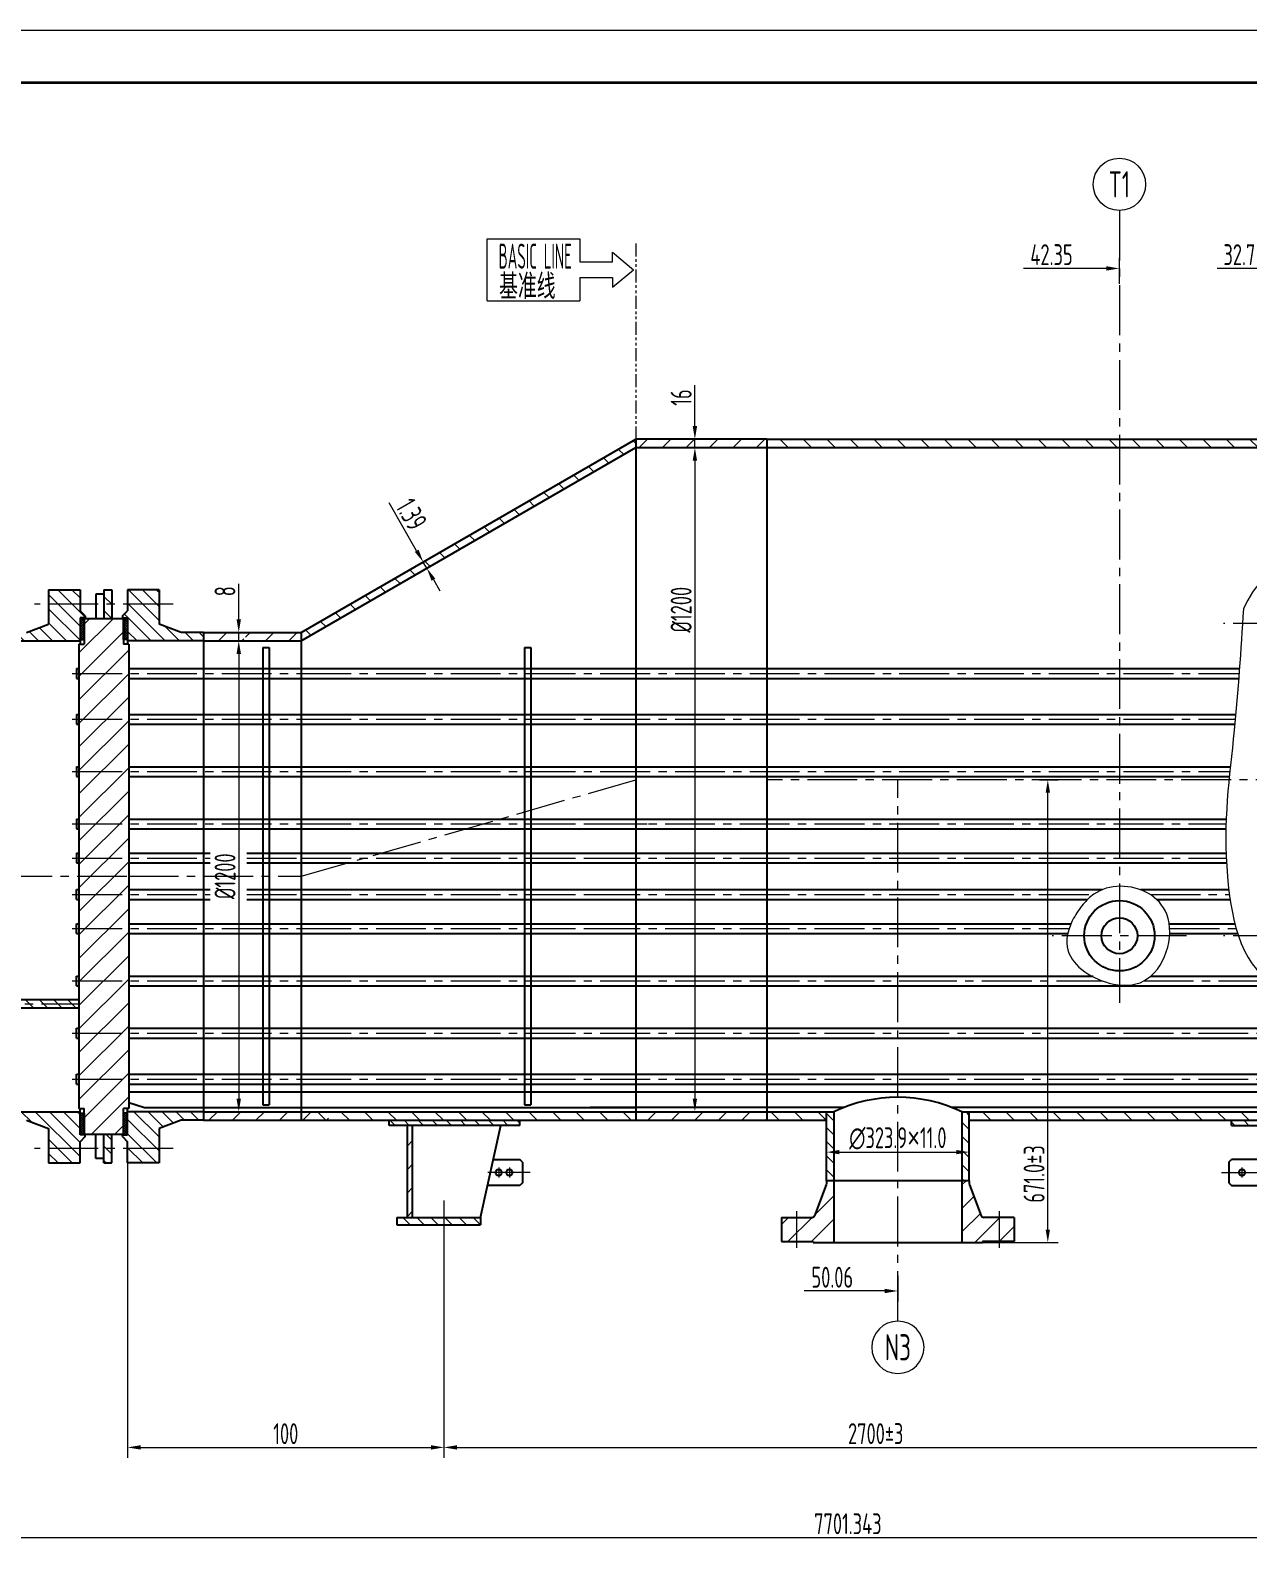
# Model space of a CAD drawing. Header units: millimetres. Extents: x 5765 to 6606, y -201 to 393.
# Drawn here: x 5962.6 to 6195.1, y 100.5 to 393.4 of the extents above; entities that cross this region are included whole.
import ezdxf
from ezdxf.enums import TextEntityAlignment as Align

# ---------------------------------------------------------------- set-up
doc = ezdxf.new("R2010")
doc.units = ezdxf.units.MM
doc.linetypes.add('CENTER2', pattern=[28.575, 19.05, -3.175, 3.175, -3.175])
doc.linetypes.add('PHANTOMX2', pattern=[5, 2.5, -0.5, 0.5, -0.5, 0.5, -0.5])
for name, color, linetype, lineweight in [('1粗实线', 7, 'Continuous', 35), ('2细实线', 3, 'Continuous', 13), ('3中心线', 1, 'CENTER2', 13), ('5（双点划线）', 2, 'PHANTOMX2', 20), ('6剖面线', 6, 'Continuous', 13), ('7文本', 2, 'Continuous', 13), ('8标注', 3, 'Continuous', 13), ('9图表', 4, 'Continuous', 13)]:
    doc.layers.add(name, color=color, linetype=linetype, lineweight=lineweight)
doc.styles.add('lanpec', font='bpec_e.shx', dxfattribs={"width": 0.75, "bigfont": 'hztxt.shx'})
doc.styles.add('lanpec-dim', font='bpec_e.shx', dxfattribs={"width": 0.75})
doc.dimstyles.new('lanpec', dxfattribs={"dimtxt": 4, "dimasz": 2.5, "dimexe": 2, "dimexo": 0, "dimtad": 1, "dimdsep": 46, "dimtxsty": 'lanpec-dim', "dimcen": 2.5, "dimclrd": 256, "dimclre": 256, "dimclrt": 256, "dimazin": 0, "dimtfac": 1, "dimtmove": 0, "dimatfit": 3, "dimfxl": 1, "dimlwd": -1, "dimlwe": -1, "dimarcsym": 0})
doc.dimstyles.new('lanpec$0', dxfattribs={"dimscale": 10, "dimtxt": 4, "dimasz": 2.5, "dimexe": 2, "dimexo": 0, "dimtad": 1, "dimdec": 1, "dimdsep": 46, "dimtxsty": 'lanpec-dim', "dimcen": 0.09, "dimclrd": 256, "dimclre": 256, "dimclrt": 256, "dimadec": 1, "dimazin": 0, "dimtfac": 0.707, "dimtdec": 1, "dimtmove": 0, "dimatfit": 3, "dimfxl": 1, "dimarcsym": 0})
pattern_1 = [(135, (-65338.3023, -31498.8769), (-1.34703842, -1.34703842), [])]
pattern_2 = [(135, (6039.6409, 1217.919), (-1.3470384, -1.3470384), [])]
pattern_3 = [(135, (4757.5236, 1210.6989), (-1.3470384, -1.3470384), [])]
pattern_4 = [(135, (0, -8.76), (-2.245064, -2.245064), [])]
pattern_5 = [(45, (4757.52357, 1210.69885), (-0.2245064, 0.2245064), []), (135, (4757.52357, 1210.69885), (-0.2245064, -0.2245064), [])]
pattern_6 = [(135, (4766.0042, 1210.6989), (-1.3470384, -1.3470384), [])]

# ---------------------------------------------------------------- blocks, each defined once
blk = doc.blocks.new('A1')
at = {"layer": '1粗实线'}
blk.add_lwpolyline([(-816, 10), (-10, 10), (-10, 584), (-816, 584)], close=True, dxfattribs=at)
at = {"layer": '9图表'}
blk.add_lwpolyline([(-841, 0), (0, 0), (0, 594), (-841, 594)], close=True, dxfattribs=at)
blk = doc.blocks.new('*D47')
at = {"layer": '8标注', "transparency": 16777216}
for p, q in [((6356.62, 250.3), (6356.62, 103.48)), ((5880.91, 231.84), (5880.91, 103.48)), ((5883.41, 105.48), (6354.12, 105.48))]:
    blk.add_line(p, q, dxfattribs=at)
for points in [[(5883.41, 105.9), (5883.41, 105.06), (5880.91, 105.48)], [(6354.12, 105.9), (6354.12, 105.06), (6356.62, 105.48)]]:
    blk.add_solid(points, dxfattribs=at)
at = {"layer": 'Defpoints', "color": 0, "transparency": 16777216}
for p in [(6356.62, 250.3), (5880.91, 231.84), (6356.62, 105.48)]:
    blk.add_point(p, dxfattribs=at)
at = {"layer": '8标注', "transparency": 16777216, "insert": (6118.76, 108.11), "char_height": 4, "attachment_point": 5, "style": 'lanpec-dim'}
blk.add_mtext('7701.343', dxfattribs=at)
blk = doc.blocks.new('管口号')
at = {"layer": '2细实线'}
blk.add_circle((0, 5), 5, dxfattribs=at)
at = {"layer": '7文本', "style": 'lanpec', "width": 0.75}
blk.add_attdef('N', text='', height=5, dxfattribs=at).set_placement((0, 5), align=Align.MIDDLE_CENTER)
blk = doc.blocks.new('*D57')
at = {"layer": '8标注', "transparency": 16777216}
for p, q in [((6155.36, 250.3), (6158.97, 250.3)), ((6156.97, 164.34), (6156.97, 247.8)), ((6144.5, 161.84), (6158.97, 161.84))]:
    blk.add_line(p, q, dxfattribs=at)
for points in [[(6156.56, 247.8), (6157.39, 247.8), (6156.97, 250.3)], [(6156.56, 164.34), (6157.39, 164.34), (6156.97, 161.84)]]:
    blk.add_solid(points, dxfattribs=at)
at = {"layer": 'Defpoints', "color": 0, "transparency": 16777216}
for p in [(6155.36, 250.3), (6156.97, 250.3), (6144.5, 161.84)]:
    blk.add_point(p, dxfattribs=at)
at = {"layer": '8标注', "transparency": 16777216, "insert": (6154.35, 174.95), "char_height": 4, "attachment_point": 5, "rotation": 90, "style": 'lanpec-dim'}
blk.add_mtext('671.0±3', dxfattribs=at)
blk = doc.blocks.new('*D41')
at = {"layer": '8标注', "transparency": 16777216}
for p, q in [((5981.11, 177.09), (5981.11, 120.7)), ((6041.57, 164.49), (6041.57, 120.7)), ((5983.61, 122.7), (6039.07, 122.7))]:
    blk.add_line(p, q, dxfattribs=at)
for points in [[(5983.61, 123.12), (5983.61, 122.28), (5981.11, 122.7)], [(6039.07, 123.12), (6039.07, 122.28), (6041.57, 122.7)]]:
    blk.add_solid(points, dxfattribs=at)
at = {"layer": 'Defpoints', "color": 0, "transparency": 16777216}
for p in [(5981.11, 177.09), (6041.57, 164.49), (6041.57, 122.7)]:
    blk.add_point(p, dxfattribs=at)
at = {"layer": '8标注', "transparency": 16777216, "insert": (6011.34, 125.32), "char_height": 4, "attachment_point": 5, "style": 'lanpec-dim'}
blk.add_mtext('100', dxfattribs=at)
blk = doc.blocks.new('*D42')
at = {"layer": '8标注', "transparency": 16777216}
for p, q in [((6041.57, 159.12), (6041.57, 120.7)), ((6206.58, 159.3), (6206.58, 120.7)), ((6044.07, 122.7), (6204.08, 122.7))]:
    blk.add_line(p, q, dxfattribs=at)
for points in [[(6044.07, 123.12), (6044.07, 122.28), (6041.57, 122.7)], [(6204.08, 123.12), (6204.08, 122.28), (6206.58, 122.7)]]:
    blk.add_solid(points, dxfattribs=at)
at = {"layer": 'Defpoints', "color": 0, "transparency": 16777216}
for p in [(6041.57, 159.12), (6206.58, 159.3), (6206.58, 122.7)]:
    blk.add_point(p, dxfattribs=at)
at = {"layer": '8标注', "transparency": 16777216, "insert": (6124.08, 125.33), "char_height": 4, "attachment_point": 5, "style": 'lanpec-dim'}
blk.add_mtext('2700%%P3', dxfattribs=at)
blk = doc.blocks.new('*D44')
at = {"layer": '8标注', "transparency": 16777216}
for p, q in [((6002.35, 276.84), (6004.35, 276.84)), ((6002.35, 274.34), (6002.35, 189.34)), ((6002.35, 186.84), (6004.35, 186.84))]:
    blk.add_line(p, q, dxfattribs=at)
for points in [[(6001.93, 274.34), (6002.77, 274.34), (6002.35, 276.84)], [(6001.93, 189.34), (6002.77, 189.34), (6002.35, 186.84)]]:
    blk.add_solid(points, dxfattribs=at)
at = {"layer": 'Defpoints', "color": 0, "transparency": 16777216}
for p in [(6002.35, 276.84), (6002.35, 186.84), (6002.35, 186.84)]:
    blk.add_point(p, dxfattribs=at)
at = {"layer": '8标注', "transparency": 16777216, "insert": (5999.73, 231.84), "char_height": 4, "attachment_point": 5, "rotation": 90, "style": 'lanpec-dim'}
blk.add_mtext('%%C1200', dxfattribs=at)
blk = doc.blocks.new('*D45')
at = {"layer": '8标注', "transparency": 16777216}
for p, q in [((6002.35, 280.94), (6002.35, 287.71)), ((6004.77, 278.44), (6000.35, 278.44)), ((6002.35, 276.84), (6002.35, 278.44)), ((6004.82, 276.84), (6000.35, 276.84)), ((6002.35, 274.34), (6002.35, 271.84))]:
    blk.add_line(p, q, dxfattribs=at)
for points in [[(6001.93, 280.94), (6002.77, 280.94), (6002.35, 278.44)], [(6001.93, 274.34), (6002.77, 274.34), (6002.35, 276.84)]]:
    blk.add_solid(points, dxfattribs=at)
at = {"layer": 'Defpoints', "color": 0, "transparency": 16777216}
for p in [(6002.35, 278.44), (6004.77, 278.44), (6004.82, 276.84)]:
    blk.add_point(p, dxfattribs=at)
at = {"layer": '8标注', "transparency": 16777216, "insert": (5999.72, 286.31), "char_height": 4, "attachment_point": 5, "rotation": 90, "style": 'lanpec-dim'}
blk.add_mtext('8', dxfattribs=at)
blk = doc.blocks.new('*D59')
at = {"layer": '8标注', "transparency": 16777216}
for p, q in [((6114.66, 179.13), (6114.66, 181.13)), ((6117.16, 179.13), (6139.46, 179.13)), ((6141.96, 180.43), (6141.96, 177.13))]:
    blk.add_line(p, q, dxfattribs=at)
for points in [[(6117.16, 179.54), (6117.16, 178.71), (6114.66, 179.13)], [(6139.46, 179.54), (6139.46, 178.71), (6141.96, 179.13)]]:
    blk.add_solid(points, dxfattribs=at)
at = {"layer": 'Defpoints', "color": 0, "transparency": 16777216}
for p in [(6114.66, 179.13), (6141.96, 180.43), (6141.96, 179.13)]:
    blk.add_point(p, dxfattribs=at)
at = {"layer": '8标注', "transparency": 16777216, "insert": (6128.31, 181.75), "char_height": 4, "attachment_point": 5, "style": 'lanpec-dim'}
blk.add_mtext('∅323.9{\\fArial|b0|i0|c0|p34;×}11.0', dxfattribs=at)
blk = doc.blocks.new('*D62')
at = {"layer": '8标注', "transparency": 16777216}
for p, q in [((6036.35, 294.06), (6031.09, 303.18)), ((6037.6, 291.9), (6035.87, 290.9)), ((6038.3, 290.7), (6036.57, 289.7)), ((6038.3, 290.7), (6037.6, 291.9)), ((6039.55, 288.53), (6040.8, 286.37))]:
    blk.add_line(p, q, dxfattribs=at)
for points in [[(6036.72, 294.27), (6035.99, 293.85), (6037.6, 291.9)], [(6039.91, 288.74), (6039.19, 288.32), (6038.3, 290.7)]]:
    blk.add_solid(points, dxfattribs=at)
at = {"layer": 'Defpoints', "color": 0, "transparency": 16777216}
for p in [(6037.6, 291.9), (6037.6, 291.9), (6038.3, 290.7)]:
    blk.add_point(p, dxfattribs=at)
at = {"layer": '8标注', "transparency": 16777216, "insert": (6035.37, 301.01), "char_height": 4, "attachment_point": 5, "rotation": 300, "style": 'lanpec-dim'}
blk.add_mtext('1.39', dxfattribs=at)
blk = doc.blocks.new('*D65')
at = {"layer": '8标注', "transparency": 16777216}
for p, q in [((6089.52, 313.76), (6091.52, 313.76)), ((6089.52, 311.26), (6089.52, 189.34)), ((6089.52, 186.84), (6091.52, 186.84))]:
    blk.add_line(p, q, dxfattribs=at)
for points in [[(6089.11, 311.26), (6089.94, 311.26), (6089.52, 313.76)], [(6089.11, 189.34), (6089.94, 189.34), (6089.52, 186.84)]]:
    blk.add_solid(points, dxfattribs=at)
at = {"layer": 'Defpoints', "color": 0, "transparency": 16777216}
for p in [(6089.52, 313.76), (6089.52, 186.84), (6089.52, 186.84)]:
    blk.add_point(p, dxfattribs=at)
at = {"layer": '8标注', "transparency": 16777216, "insert": (6086.9, 282.78), "char_height": 4, "attachment_point": 5, "rotation": 90, "style": 'lanpec-dim'}
blk.add_mtext('%%C1200', dxfattribs=at)
blk = doc.blocks.new('*D64')
at = {"layer": '8标注', "transparency": 16777216}
for p, q in [((6089.52, 317.86), (6089.52, 325.68)), ((6094.05, 315.36), (6087.52, 315.36)), ((6093.52, 313.76), (6087.52, 313.76)), ((6089.52, 313.76), (6089.52, 315.36)), ((6089.52, 311.26), (6089.52, 308.76))]:
    blk.add_line(p, q, dxfattribs=at)
for points in [[(6089.11, 317.86), (6089.94, 317.86), (6089.52, 315.36)], [(6089.11, 311.26), (6089.94, 311.26), (6089.52, 313.76)]]:
    blk.add_solid(points, dxfattribs=at)
at = {"layer": 'Defpoints', "color": 0, "transparency": 16777216}
for p in [(6089.52, 315.36), (6093.52, 313.76), (6094.05, 315.36)]:
    blk.add_point(p, dxfattribs=at)
at = {"layer": '8标注', "transparency": 16777216, "insert": (6086.9, 323.33), "char_height": 4, "attachment_point": 5, "rotation": 90, "style": 'lanpec-dim'}
blk.add_mtext('16', dxfattribs=at)
blk = doc.blocks.new('*D73')
at = {"layer": '8标注', "transparency": 16777216}
for p, q in [((6203.36, 345.04), (6203.36, 350)), ((6200.86, 348), (6189.34, 348))]:
    blk.add_line(p, q, dxfattribs=at)
blk.add_solid([(6200.86, 348.42), (6200.86, 347.59), (6203.36, 348)], dxfattribs=at)
at = {"layer": 'Defpoints', "color": 0, "transparency": 16777216}
for p in [(6203.36, 348), (6170.66, 345.04), (6203.36, 345.04)]:
    blk.add_point(p, dxfattribs=at)
at = {"layer": '8标注', "transparency": 16777216, "insert": (6193.58, 350.63), "char_height": 4, "attachment_point": 5, "style": 'lanpec-dim'}
blk.add_mtext('32.7', dxfattribs=at)
blk = doc.blocks.new('_None')
blk = doc.blocks.new('*D75')
at = {"layer": '8标注', "transparency": 16777216}
for p, q in [((6170.66, 345.04), (6170.66, 350)), ((6168.16, 348), (6152.33, 348))]:
    blk.add_line(p, q, dxfattribs=at)
blk.add_solid([(6168.16, 348.42), (6168.16, 347.59), (6170.66, 348)], dxfattribs=at)
at = {"layer": 'Defpoints', "color": 0, "transparency": 16777216}
for p in [(6170.66, 348), (6128.31, 345.04), (6170.66, 345.04)]:
    blk.add_point(p, dxfattribs=at)
at = {"layer": '8标注', "transparency": 16777216, "insert": (6157.68, 350.63), "char_height": 4, "attachment_point": 5, "style": 'lanpec-dim'}
blk.add_mtext('42.35', dxfattribs=at)
blk = doc.blocks.new('*D76')
at = {"layer": '8标注', "transparency": 16777216}
for p, q in [((6128.31, 155.56), (6128.31, 150.6)), ((6125.81, 152.6), (6110.43, 152.6))]:
    blk.add_line(p, q, dxfattribs=at)
blk.add_solid([(6125.81, 153.01), (6125.81, 152.18), (6128.31, 152.6)], dxfattribs=at)
at = {"layer": 'Defpoints', "color": 0, "transparency": 16777216}
for p in [(6078.25, 155.56), (6128.31, 155.56), (6128.31, 152.6)]:
    blk.add_point(p, dxfattribs=at)
at = {"layer": '8标注', "transparency": 16777216, "insert": (6115.78, 155.22), "char_height": 4, "attachment_point": 5, "style": 'lanpec-dim'}
blk.add_mtext('50.06', dxfattribs=at)

msp = doc.modelspace()

# ---------------------------------------------------------------- hatches: boundary and pattern name
at = {"layer": '6剖面线'}
h = msp.add_hatch(dxfattribs=at)
h.set_pattern_fill('ANSI31', color=256, angle=90, style=0)
h.set_pattern_definition([(135, (-21.26, -6.8075), (-2.245064, -2.245064), [])])
h.paths.add_polyline_path([(6078.25, 313.762), (6078.25, 315.362), (6014.292, 278.436), (6014.292, 276.836)])
h.paths.add_polyline_path([(6078.25, 186.836), (6014.292, 186.836), (6014.292, 185.236), (6078.25, 185.236)])
h = msp.add_hatch(dxfattribs=at)
h.set_pattern_fill('ANSI31', color=256, style=0)
h.set_pattern_definition([(45, (0, -8.76), (-2.245064, 2.245064), [])])
h.paths.add_polyline_path([(6103.25, 315.362), (6078.25, 315.362), (6078.25, 313.762), (6103.25, 313.762)])
h.paths.add_polyline_path([(6103.25, 186.836), (6078.25, 186.836), (6078.25, 185.236), (6103.25, 185.236)])
h = msp.add_hatch(dxfattribs=at)
h.set_pattern_fill('ANSI31', color=256, angle=90, style=0)
h.set_pattern_definition(pattern_4)
h.paths.add_polyline_path([(6114.6, 315.362), (6103.25, 315.362), (6103.25, 313.762), (6114.6, 313.762)])
h.paths.add_polyline_path([(6170.66, 315.362), (6114.6, 315.362), (6114.6, 313.762), (6152.21, 313.762), (6170.66, 313.762)])
h.paths.add_polyline_path([(6203.36, 315.362), (6170.66, 315.362), (6170.66, 313.762), (6203.36, 313.762)])
h.paths.add_polyline_path([(6265.306, 315.362), (6203.36, 315.362), (6203.36, 313.762), (6265.306, 313.762)])
h.paths.add_polyline_path([(6320.783, 315.366), (6295.783, 315.366), (6269.578, 315.362), (6269.578, 313.762), (6295.783, 313.762), (6295.783, 313.766), (6320.783, 313.766)])
h = msp.add_hatch(dxfattribs=at)
h.set_pattern_fill('ANSI31', color=256, scale=0.6, angle=90, style=0)
h.set_pattern_definition(pattern_1)
h.paths.add_polyline_path([(5972.012, 283.836), (5972.012, 286.586), (5966.012, 286.586), (5966.012, 283.836)])
h.paths.add_polyline_path([(5966.012, 283.836), (5966.012, 280.036), (5961.812, 278.436), (5957.512, 278.436), (5957.512, 276.836), (5972.012, 276.836), (5972.012, 281.236), (5973.012, 281.236), (5973.012, 281.586), (5972.012, 282.586), (5972.012, 283.836)])
h = msp.add_hatch(dxfattribs=at)
h.set_pattern_fill('ANSI31', color=256, scale=0.6, angle=90, style=0)
h.set_pattern_definition(pattern_3)
h.paths.add_polyline_path([(5978.062, 283.836), (5978.062, 286.586), (5976.562, 286.586), (5976.562, 283.836)])
h.paths.add_polyline_path([(5976.562, 281.086), (5978.062, 281.086), (5978.062, 283.836), (5976.562, 283.836)])
h = msp.add_hatch(dxfattribs=at)
h.set_pattern_fill('ANSI31', color=256, scale=0.6, angle=90, style=0)
h.set_pattern_definition(pattern_1)
h.paths.add_polyline_path([(5981.112, 286.586), (5981.112, 283.836), (5987.112, 283.836), (5987.112, 286.586)])
h.paths.add_polyline_path([(5981.112, 283.836), (5981.112, 282.586), (5980.112, 281.586), (5980.112, 281.236), (5981.112, 281.236), (5981.112, 276.836), (5995.612, 276.836), (5995.612, 278.436), (5991.312, 278.436), (5987.112, 280.036), (5987.112, 283.836)])
h = msp.add_hatch(dxfattribs=at)
h.set_pattern_fill('ANSI31', color=256, style=0)
h.set_pattern_definition([(45, (6039.641, 1217.919), (-2.245064, 2.245064), [])])
h.paths.add_polyline_path([(5981.312, 276.186), (5980.312, 276.186), (5980.312, 281.086), (5972.812, 281.086), (5972.812, 277.086), (5972.812, 276.186), (5971.812, 276.186), (5971.812, 187.486), (5972.812, 187.486), (5972.812, 182.586), (5980.312, 182.586), (5980.312, 186.586), (5980.312, 187.486), (5981.312, 187.486)])
h = msp.add_hatch(dxfattribs=at)
h.set_pattern_fill('ANSI37', color=256, scale=0.1, style=0)
h.set_pattern_definition(pattern_5)
h.paths.add_polyline_path([(5972.012, 277.086), (5972.812, 277.086), (5972.812, 281.086), (5972.012, 281.086)])
h = msp.add_hatch(dxfattribs=at)
h.set_pattern_fill('ANSI37', color=256, scale=0.1, style=0)
h.set_pattern_definition(pattern_5)
h.paths.add_polyline_path([(5981.112, 281.086), (5980.312, 281.086), (5980.312, 277.086), (5981.112, 277.086)])
h = msp.add_hatch(dxfattribs=at)
h.set_pattern_fill('ANSI31', color=256, style=0)
h.set_pattern_definition([(45, (7.86, -6.8075), (-2.245064, 2.245064), [])])
edge = h.paths.add_edge_path()
edge.add_line((6003.689, 278.436), (5995.612, 278.436))
edge.add_line((5995.612, 278.436), (5995.612, 276.836))
edge.add_line((5995.612, 276.836), (6003.627, 276.836))
edge.add_arc((6002.468, 276.453), 1.221, 18.27522, 55)
edge.add_arc((6002.468, 278.453), 1.221, 305, 359.1933)
h.paths.add_polyline_path([(6019.512, 186.836), (5995.612, 186.836), (5995.612, 185.236), (6019.512, 185.236)])
edge = h.paths.add_edge_path()
edge.add_line((6014.292, 276.836), (6014.292, 278.436))
edge.add_line((6014.292, 278.436), (6003.689, 278.436))
edge.add_arc((6002.468, 278.453), 1.221, 305, 359.1933, ccw=False)
edge.add_arc((6002.468, 276.453), 1.221, 18.27522, 55, ccw=False)
edge.add_line((6003.627, 276.836), (6014.292, 276.836))
h = msp.add_hatch(dxfattribs=at)
h.set_pattern_fill('ANSI31', color=256, scale=0.6, angle=90, style=0)
h.set_pattern_definition([(135, (2014.1335, 524.0785), (-1.3470384, -1.3470384), [])])
h.paths.add_polyline_path([(5971.812, 208.236), (5932.512, 208.236), (5932.512, 207.436), (5971.812, 207.436)])
h.paths.add_polyline_path([(5971.812, 207.436), (5932.512, 207.436), (5932.512, 206.636), (5971.812, 206.636)])
h.paths.add_polyline_path([(5908.69, 208.236), (5908.69, 207.436), (5932.512, 207.436), (5932.512, 208.236)])
h.paths.add_polyline_path([(5908.69, 207.436), (5908.69, 208.236), (5885.33, 208.236), (5885.33, 207.436)])
h.paths.add_polyline_path([(5908.69, 207.436), (5908.69, 206.636), (5932.512, 206.636), (5932.512, 207.436)])
h.paths.add_polyline_path([(5908.69, 206.636), (5908.69, 207.436), (5885.42, 207.436), (5885.42, 206.636)])
h = msp.add_hatch(dxfattribs=at)
h.set_pattern_fill('ANSI31', color=256, scale=0.6, angle=90, style=0)
h.set_pattern_definition(pattern_2)
h.paths.add_polyline_path([(5957.512, 186.836), (5957.512, 185.236), (5961.812, 185.236), (5966.012, 183.636), (5966.012, 179.836), (5972.012, 179.836), (5972.012, 181.086), (5973.012, 182.086), (5973.012, 182.436), (5972.012, 182.436), (5972.012, 186.836)])
h.paths.add_polyline_path([(5966.012, 179.836), (5966.012, 177.086), (5972.012, 177.086), (5972.012, 179.836)])
h = msp.add_hatch(dxfattribs=at)
h.set_pattern_fill('ANSI37', color=256, scale=0.1, style=0)
h.set_pattern_definition([(315, (-65338.30233, 31962.54857), (-0.224506403, -0.224506403), []), (225, (-65338.30233, 31962.54857), (-0.224506403, 0.224506403), [])])
h.paths.add_polyline_path([(5972.012, 182.586), (5972.812, 182.586), (5972.812, 186.586), (5972.012, 186.586)])
h = msp.add_hatch(dxfattribs=at)
h.set_pattern_fill('ANSI31', color=256, scale=0.6, angle=90, style=0)
h.set_pattern_definition(pattern_2)
h.paths.add_polyline_path([(5981.112, 179.836), (5981.112, 177.086), (5987.112, 177.086), (5987.112, 179.836)])
h.paths.add_polyline_path([(5987.112, 183.636), (5991.312, 185.236), (5995.612, 185.236), (5995.612, 186.836), (5981.112, 186.836), (5981.112, 182.436), (5980.112, 182.436), (5980.112, 182.086), (5981.112, 181.086), (5981.112, 179.836), (5987.112, 179.836)])
h = msp.add_hatch(dxfattribs=at)
h.set_pattern_fill('ANSI37', color=256, scale=0.1, style=0)
h.set_pattern_definition([(225, (77291.4265, 31962.54857), (0.224506403, -0.224506403), []), (315, (77291.4265, 31962.54857), (0.224506403, 0.224506403), [])])
h.paths.add_polyline_path([(5981.112, 186.586), (5980.312, 186.586), (5980.312, 182.586), (5981.112, 182.586)])
h = msp.add_hatch(dxfattribs=at)
h.set_pattern_fill('ANSI31', color=256, scale=0.6, angle=90, style=0)
h.set_pattern_definition(pattern_6)
h.paths.add_polyline_path([(6056.072, 184.236), (6056.072, 185.236), (6031.072, 185.236), (6031.072, 184.236)])
h = msp.add_hatch(dxfattribs=at)
h.set_pattern_fill('ANSI31', color=256, angle=90, style=0)
h.set_pattern_definition(pattern_4)
h.paths.add_polyline_path([(6320.783, 186.836), (6281.092, 186.836), (6281.092, 185.236), (6320.783, 185.236)])
h.paths.add_polyline_path([(6141.96, 186.836), (6141.96, 185.236), (6253.792, 185.236), (6253.792, 186.836)])
h.paths.add_polyline_path([(6114.66, 185.236), (6114.66, 186.836), (6103.25, 186.836), (6103.25, 185.236)])
h = msp.add_hatch(dxfattribs=at)
h.set_pattern_fill('ANSI31', color=256, scale=0.6, angle=90, style=0)
h.set_pattern_definition([(135, (6114.4206, 324.1526), (-1.347038, -1.347038), [])])
h.paths.add_polyline_path([(6116.06, 173.636), (6114.66, 173.636), (6114.66, 186.836), (6116.06, 186.836)])
h.paths.add_polyline_path([(6141.96, 173.636), (6140.56, 173.636), (6140.56, 186.836), (6141.96, 186.836)])
h = msp.add_hatch(dxfattribs=at)
h.set_pattern_fill('ANSI31', color=256, scale=0.6, angle=90, style=0)
h.set_pattern_definition([(135, (6205.631, 184.782), (-1.34704, -1.34704), [])])
h.paths.add_polyline_path([(6209.445, 185.236), (6204.189, 185.236), (6204.189, 184.236), (6209.445, 184.236)])
h.paths.add_polyline_path([(6204.189, 184.236), (6204.189, 185.236), (6192.08, 185.236), (6192.08, 184.236)])
h.paths.add_polyline_path([(6209.445, 185.236), (6209.445, 184.236), (6217.08, 184.236), (6217.08, 185.236)])
h = msp.add_hatch(dxfattribs=at)
h.set_pattern_fill('ANSI31', color=256, scale=0.6, angle=90, style=0)
h.set_pattern_definition(pattern_3)
h.paths.add_polyline_path([(5978.062, 179.836), (5978.062, 177.086), (5976.562, 177.086), (5976.562, 179.836)])
h.paths.add_polyline_path([(5976.562, 182.586), (5978.062, 182.586), (5978.062, 179.836), (5976.562, 179.836)])
h = msp.add_hatch(dxfattribs=at)
h.set_pattern_fill('ANSI31', color=256, style=0)
h.set_pattern_definition([(45, (4766.0042, 1210.699), (-2.245064, 2.245064), [])])
h.paths.add_polyline_path([(6035.572, 184.236), (6034.572, 184.236), (6034.572, 166.636), (6035.572, 166.636)])
h = msp.add_hatch(dxfattribs=at)
h.set_pattern_fill('ANSI31', color=256, style=0)
h.set_pattern_definition([(45, (6147.0502, 336.495), (-2.245064, 2.245064), [])])
h.paths.add_polyline_path([(6147.68, 162.036), (6146.18, 162.036), (6146.18, 166.646), (6147.68, 166.646)])
h.paths.add_polyline_path([(6149.18, 162.036), (6147.68, 162.036), (6147.68, 166.646), (6149.18, 166.646)])
h.paths.add_polyline_path([(6146.18, 162.036), (6144.5, 162.036), (6144.5, 161.836), (6140.56, 161.836), (6140.56, 173.636), (6141.96, 173.636), (6141.96, 173.028, 0.09138), (6141.993, 172.85), (6144.237, 166.968, 0.3110597), (6144.704, 166.646), (6146.18, 166.646)])
h.paths.add_polyline_path([(6150.56, 162.036), (6149.18, 162.036), (6149.18, 166.646), (6150.56, 166.646)])
h.paths.add_polyline_path([(6116.06, 161.836), (6112.12, 161.836), (6112.12, 162.036), (6108.94, 162.036), (6108.94, 166.646), (6111.916, 166.646, 0.3110597), (6112.383, 166.968), (6114.627, 172.85, 0.09138), (6114.66, 173.028), (6114.66, 173.636), (6116.06, 173.636)])
h.paths.add_polyline_path([(6108.94, 162.036), (6106.06, 162.036), (6106.06, 166.646), (6108.94, 166.646)])
h = msp.add_hatch(dxfattribs=at)
h.set_pattern_fill('ANSI31', color=256, scale=0.6, angle=90, style=0)
h.set_pattern_definition(pattern_6)
h.paths.add_polyline_path([(6041.572, 165.236), (6041.572, 166.636), (6032.572, 166.636), (6032.572, 165.236)])
h.paths.add_polyline_path([(6048.572, 165.236), (6048.572, 166.636), (6041.572, 166.636), (6041.572, 165.236)])

# ---------------------------------------------------------------- linework, layer by layer
for p, q in [((6014.292, 278.436), (6078.25, 315.362)), ((6014.292, 276.836), (6078.25, 313.762)), ((6078.25, 315.362), (6078.25, 185.236)), ((6103.25, 315.362), (6078.25, 315.362)), ((6078.25, 313.762), (6103.25, 313.762)), ((6103.25, 315.362), (6103.25, 185.236)), ((6103.25, 315.362), (6265.306, 315.362)), ((6103.25, 313.762), (6266.026, 313.762)), ((5966.012, 286.586), (5966.012, 280.036)), ((5966.012, 286.586), (5972.012, 286.586)), ((5972.012, 286.586), (5972.012, 282.586)), ((5976.562, 285.786), (5975.062, 285.786)), ((5975.062, 285.786), (5975.062, 281.086)), ((5976.562, 286.586), (5978.062, 286.586)), ((5976.562, 286.586), (5976.562, 281.086)), ((5978.062, 286.586), (5978.062, 281.086)), ((5981.112, 286.586), (5981.112, 282.586)), ((5987.112, 286.586), (5981.112, 286.586)), ((5987.112, 286.586), (5987.112, 280.036)), ((5973.012, 281.586), (5972.012, 282.586)), ((5972.012, 281.236), (5972.012, 276.186)), ((5973.012, 281.236), (5972.012, 281.236)), ((5973.012, 281.586), (5973.012, 281.086)), ((5980.112, 281.586), (5981.112, 282.586)), ((5980.112, 281.586), (5980.112, 281.086)), ((5980.112, 281.236), (5981.112, 281.236)), ((5981.112, 281.236), (5981.112, 276.186)), ((5961.812, 278.436), (5966.012, 280.036)), ((5972.812, 281.086), (5980.312, 281.086)), ((5972.812, 281.086), (5972.812, 276.186)), ((5980.312, 281.086), (5980.312, 276.186)), ((5991.312, 278.436), (5987.112, 280.036)), ((5995.612, 278.436), (5991.312, 278.436)), ((5995.612, 278.436), (5995.612, 231.836)), ((5995.612, 278.436), (6014.292, 278.436)), ((6014.292, 278.436), (6014.292, 231.836)), ((5957.512, 276.836), (5972.012, 276.836)), ((5971.812, 276.186), (5972.812, 276.186)), ((5971.812, 276.186), (5971.812, 187.486)), ((5981.312, 276.186), (5980.312, 276.186)), ((5995.612, 276.836), (5981.112, 276.836)), ((5981.312, 276.186), (5981.312, 187.486)), ((5995.612, 276.836), (6014.292, 276.836)), ((6006.947, 275.536), (6006.947, 188.136)), ((6006.947, 275.536), (6008.147, 275.536)), ((6008.147, 275.536), (6008.147, 188.136)), ((6056.946, 275.536), (6056.946, 188.136)), ((6056.946, 275.536), (6058.146, 275.536)), ((6058.146, 275.536), (6058.146, 188.136)), ((5971.362, 271.536), (5971.812, 271.536)), ((5971.362, 271.536), (5971.362, 269.636)), ((5971.362, 269.636), (5971.812, 269.636)), ((5981.312, 271.536), (6014.292, 271.536)), ((5981.312, 269.636), (6014.292, 269.636)), ((6014.292, 271.536), (6193.59, 271.536)), ((6014.292, 269.636), (6193.451, 269.636)), ((5971.362, 262.786), (5971.812, 262.786)), ((5971.362, 262.786), (5971.362, 260.886)), ((5971.362, 260.886), (5971.812, 260.886)), ((5981.312, 262.786), (6014.292, 262.786)), ((5981.312, 260.886), (6014.292, 260.886)), ((6014.292, 262.786), (6192.885, 262.786)), ((6014.292, 260.886), (6192.705, 260.886)), ((5971.362, 252.786), (5971.812, 252.786)), ((5971.362, 252.786), (5971.362, 250.886)), ((5981.312, 252.786), (6014.292, 252.786)), ((6014.292, 252.786), (6191.846, 252.786)), ((5971.362, 250.886), (5971.812, 250.886)), ((5981.312, 250.886), (6014.292, 250.886)), ((6014.292, 250.886), (6191.651, 250.886)), ((5971.362, 242.786), (5971.812, 242.786)), ((5971.362, 242.786), (5971.362, 240.886)), ((5971.362, 240.886), (5971.812, 240.886)), ((5981.312, 242.786), (6014.292, 242.786)), ((5981.312, 240.886), (6014.292, 240.886)), ((6014.292, 242.786), (6191.065, 242.786)), ((6014.292, 240.886), (6191.01, 240.886)), ((5971.362, 236.286), (5971.812, 236.286)), ((5971.362, 236.286), (5971.362, 234.386)), ((5971.362, 234.386), (5971.812, 234.386)), ((5981.312, 236.286), (5996.88, 236.286)), ((5981.312, 234.386), (5996.88, 234.386)), ((6003.88, 236.286), (6014.292, 236.286)), ((6003.88, 234.386), (6014.292, 234.386)), ((6014.292, 236.286), (6191.039, 236.286)), ((6014.292, 234.386), (6191.123, 234.386)), ((5995.612, 231.836), (5995.612, 185.236)), ((6014.292, 231.836), (6014.292, 185.236)), ((5971.362, 229.286), (5971.812, 229.286)), ((5971.362, 227.386), (5971.362, 229.286)), ((5981.312, 229.286), (5996.88, 229.286)), ((6003.88, 229.286), (6014.292, 229.286)), ((6014.292, 229.286), (6167.386, 229.286)), ((6174.676, 229.286), (6191.56, 229.286)), ((5971.362, 227.386), (5971.812, 227.386)), ((5981.312, 227.386), (5996.88, 227.386)), ((6003.88, 227.386), (6014.292, 227.386)), ((6014.292, 227.386), (6164.561, 227.386)), ((6177.811, 227.386), (6191.814, 227.386)), ((5971.362, 222.786), (5971.812, 222.786)), ((5971.362, 220.886), (5971.362, 222.786)), ((5981.312, 222.786), (6014.292, 222.786)), ((6014.292, 222.786), (6161.396, 222.786)), ((6180.176, 222.786), (6192.719, 222.786)), ((5971.362, 220.886), (5971.812, 220.886)), ((5981.312, 220.886), (6014.292, 220.886)), ((6014.292, 220.886), (6160.775, 220.886)), ((6180.273, 220.886), (6193.258, 220.886)), ((5971.362, 212.786), (5971.812, 212.786)), ((5971.362, 210.886), (5971.362, 212.786)), ((5971.362, 210.886), (5971.812, 210.886)), ((5981.312, 212.786), (6014.292, 212.786)), ((5981.312, 210.886), (6014.292, 210.886)), ((6014.292, 212.786), (6131.945, 212.786)), ((6014.292, 210.886), (6205.183, 210.886)), ((6131.444, 212.786), (6165.661, 212.786)), ((6176.674, 212.786), (6230.183, 212.786)), ((5971.812, 208.236), (5907.512, 208.236)), ((5971.812, 206.636), (5907.512, 206.636)), ((5971.362, 202.786), (5971.812, 202.786)), ((5971.362, 200.886), (5971.362, 202.786)), ((5981.312, 202.786), (6014.292, 202.786)), ((6014.292, 202.786), (6228.983, 202.786)), ((5971.362, 200.886), (5971.812, 200.886)), ((5981.312, 200.886), (6014.292, 200.886)), ((6014.292, 200.886), (6228.983, 200.886)), ((5971.362, 194.036), (5971.812, 194.036)), ((5971.362, 192.136), (5971.362, 194.036)), ((5981.312, 194.036), (6014.292, 194.036)), ((6014.292, 194.036), (6228.983, 194.036)), ((5971.362, 192.136), (5971.812, 192.136)), ((5981.312, 192.136), (6014.292, 192.136)), ((5981.312, 190.636), (6014.292, 190.636)), ((6014.292, 192.136), (6228.983, 192.136)), ((6014.292, 190.636), (6228.983, 190.636)), ((5971.812, 187.486), (5972.812, 187.486)), ((5972.012, 182.436), (5972.012, 187.486)), ((5972.812, 182.586), (5972.812, 187.486)), ((5981.312, 187.486), (5980.312, 187.486)), ((5980.312, 182.586), (5980.312, 187.486)), ((5981.112, 182.436), (5981.112, 187.486)), ((5981.312, 188.636), (5984.312, 187.636)), ((5984.312, 187.636), (6014.292, 187.636)), ((6006.947, 188.136), (6008.147, 188.136)), ((6014.292, 187.636), (6078.25, 187.636)), ((6056.946, 188.136), (6058.146, 188.136)), ((6117.903, 187.636), (6069.531, 187.636)), ((6230.983, 187.636), (6138.717, 187.636)), ((5957.512, 186.836), (5972.012, 186.836)), ((5961.812, 185.236), (5966.012, 183.636)), ((5995.612, 186.836), (5981.112, 186.836)), ((5991.312, 185.236), (5987.112, 183.636)), ((5995.612, 185.236), (5991.312, 185.236)), ((5995.612, 186.836), (6014.292, 186.836)), ((5995.612, 185.236), (6014.292, 185.236)), ((6014.292, 186.836), (6116.06, 186.836)), ((6014.292, 185.236), (6114.66, 185.236)), ((6031.072, 184.236), (6031.072, 185.236)), ((6056.072, 184.236), (6056.072, 185.236)), ((6114.66, 173.636), (6114.66, 186.836)), ((6114.66, 173.636), (6114.66, 186.836)), ((6116.06, 186.836), (6116.06, 161.836)), ((6140.56, 186.836), (6152.21, 186.836)), ((6140.56, 186.836), (6140.56, 161.836)), ((6141.96, 173.636), (6141.96, 186.836)), ((6141.96, 173.636), (6141.96, 186.836)), ((6141.96, 186.836), (6255.192, 186.836)), ((6141.96, 185.236), (6152.21, 185.236)), ((6141.96, 185.236), (6253.792, 185.236)), ((6192.08, 184.236), (6192.08, 185.236)), ((5966.012, 183.636), (5966.012, 177.086)), ((5973.012, 182.436), (5972.012, 182.436)), ((5973.012, 182.086), (5972.012, 181.086)), ((5972.812, 182.586), (5980.312, 182.586)), ((5973.012, 182.086), (5973.012, 182.586)), ((5975.062, 177.886), (5975.062, 182.586)), ((5976.562, 177.086), (5976.562, 182.586)), ((5978.062, 177.086), (5978.062, 182.586)), ((5980.112, 182.086), (5980.112, 182.586)), ((5980.112, 182.436), (5981.112, 182.436)), ((5980.112, 182.086), (5981.112, 181.086)), ((5987.112, 183.636), (5987.112, 177.086)), ((6056.072, 184.236), (6031.072, 184.236)), ((6034.572, 166.636), (6034.572, 184.236)), ((6035.572, 166.636), (6035.572, 184.236)), ((6048.572, 166.636), (6052.464, 184.236)), ((6192.08, 184.236), (6204.189, 184.236)), ((5972.012, 177.086), (5972.012, 181.086)), ((5981.112, 177.086), (5981.112, 181.086)), ((5966.012, 177.086), (5972.012, 177.086)), ((5976.562, 177.886), (5975.062, 177.886)), ((5976.562, 177.086), (5978.062, 177.086)), ((5987.112, 177.086), (5981.112, 177.086)), ((6114.627, 172.85), (6112.383, 166.968)), ((6141.96, 173.636), (6114.66, 173.636)), ((6114.66, 173.636), (6114.66, 173.028)), ((6141.96, 173.636), (6141.96, 173.028)), ((6141.993, 172.85), (6144.237, 166.968)), ((6032.572, 166.636), (6048.572, 166.636)), ((6032.572, 166.636), (6032.572, 165.236)), ((6032.572, 165.236), (6048.572, 165.236)), ((6032.572, 165.236), (6048.572, 165.236)), ((6048.572, 166.636), (6048.572, 165.236)), ((6106.06, 166.646), (6106.06, 162.036)), ((6106.06, 166.646), (6111.916, 166.646)), ((6150.56, 166.646), (6144.704, 166.646)), ((6150.56, 166.646), (6150.56, 162.036)), ((6106.06, 162.036), (6112.12, 162.036)), ((6112.12, 162.036), (6112.12, 161.836)), ((6112.12, 161.836), (6144.5, 161.836)), ((6150.56, 162.036), (6144.5, 162.036)), ((6144.5, 162.036), (6144.5, 161.836))]:
    msp.add_line(p, q)
at = {"ltscale": 2}
for p, q in [((6051.027, 177.736), (6056.072, 177.736)), ((6056.572, 177.236), (6056.072, 177.736)), ((6056.572, 177.236), (6056.572, 173.236)), ((6191.58, 177.236), (6192.08, 177.736)), ((6191.58, 177.236), (6191.58, 173.236)), ((6201.58, 177.736), (6192.08, 177.736)), ((6056.572, 173.236), (6056.072, 172.736)), ((6191.58, 173.236), (6192.08, 172.736)), ((6056.072, 172.736), (6049.921, 172.736)), ((6192.08, 172.736), (6201.58, 172.736))]:
    msp.add_line(p, q, dxfattribs=at)
for points in [[(5972.812, 281.086), (5972.012, 281.086), (5972.012, 277.086), (5972.812, 277.086), (5972.812, 281.086)], [(5980.312, 281.086), (5981.112, 281.086), (5981.112, 277.086), (5980.312, 277.086), (5980.312, 281.086)], [(5972.812, 182.586), (5972.012, 182.586), (5972.012, 186.586), (5972.812, 186.586), (5972.812, 182.586)], [(5980.312, 182.586), (5981.112, 182.586), (5981.112, 186.586), (5980.312, 186.586), (5980.312, 182.586)]]:
    msp.add_lwpolyline(points)
for radius in [6.72, 3.432]:
    msp.add_circle((6170.66, 220.475), radius)
at = {"ltscale": 3}
for centre in [(6052.022, 175.236), (6054.072, 175.236), (6194.08, 175.236)]:
    msp.add_circle(centre, 0.6, dxfattribs=at)
for centre, radius, start, end in [((6128.31, 161.135), 28.471, 64.51564, 115.48436), ((6114.16, 173.028), 0.5, 339.11524, 0), ((6142.46, 173.028), 0.5, 180, 200.88476), ((6111.916, 167.146), 0.5, 270, 339.11524), ((6144.704, 167.146), 0.5, 200.88476, 270)]:
    msp.add_arc(centre, radius, start, end)
at = {"layer": '3中心线', "ltscale": 0.5}
for p, q in [((6170.66, 359.072), (6170.66, 207.646)), ((5989.783, 283.836), (5963.341, 283.836)), ((6216.188, 280.122), (6190.531, 280.122)), ((5970.536, 270.586), (6014.292, 270.586)), ((6014.292, 270.586), (6193.522, 270.586)), ((5970.536, 261.836), (6014.292, 261.836)), ((6014.292, 261.836), (6192.797, 261.836)), ((5970.536, 251.836), (6014.292, 251.836)), ((6014.292, 251.836), (6191.747, 251.836)), ((6014.292, 231.836), (6078.25, 250.299)), ((6363.44, 250.299), (6103.25, 250.299)), ((6128.31, 146.83), (6128.31, 250.299)), ((5970.536, 241.836), (6014.292, 241.836)), ((6014.292, 241.836), (6080.383, 241.836)), ((6069.531, 241.836), (6191.033, 241.836)), ((5970.536, 235.336), (5996.88, 235.336)), ((6003.88, 235.336), (6014.292, 235.336)), ((6014.292, 235.336), (6078.25, 235.336)), ((6069.531, 235.336), (6191.076, 235.336)), ((5914.29, 231.836), (5981.312, 231.836)), ((5981.312, 231.836), (6014.292, 231.836)), ((5970.536, 228.336), (5996.88, 228.336)), ((6003.88, 228.336), (6014.292, 228.336)), ((6014.292, 228.336), (6078.25, 228.336)), ((6069.531, 228.336), (6165.65, 228.336)), ((6176.601, 228.336), (6191.68, 228.336)), ((5970.536, 221.836), (6014.292, 221.836)), ((6014.292, 221.836), (6078.557, 221.836)), ((6069.531, 221.836), (6161.035, 221.836)), ((6183.488, 220.475), (6157.831, 220.475)), ((6180.269, 221.836), (6192.973, 221.836)), ((6216.188, 220.475), (6190.531, 220.475)), ((5970.536, 211.836), (6014.292, 211.836)), ((6014.292, 211.836), (6131.945, 211.836)), ((6130.082, 211.836), (6167.403, 211.836)), ((6175.285, 211.836), (6234.033, 211.836)), ((5907.512, 207.436), (5971.812, 207.436)), ((5970.536, 201.836), (6014.292, 201.836)), ((6014.292, 201.836), (6228.983, 201.836)), ((5970.536, 193.086), (6014.292, 193.086)), ((6014.292, 193.086), (6228.983, 193.086)), ((5989.783, 179.836), (5963.341, 179.836)), ((6052.022, 176.199), (6052.022, 174.272)), ((6054.072, 176.199), (6054.072, 174.272)), ((6194.08, 176.199), (6194.08, 174.272)), ((6058.015, 175.236), (6049.982, 175.236)), ((6190.136, 175.236), (6196.906, 175.236)), ((6041.572, 169.868), (6041.572, 159.119)), ((6108.94, 167.836), (6108.94, 160.846)), ((6147.68, 167.836), (6147.68, 160.846))]:
    msp.add_line(p, q, dxfattribs=at)
at = {"layer": '5（双点划线）'}
msp.add_line((6078.25, 352.79), (6078.25, 315.362), dxfattribs=at)
at = {"layer": '8标注', "ltscale": 5}
for p, q in [((6049.812, 341.836), (6049.812, 353.671)), ((6049.812, 353.671), (6067.533, 353.671)), ((6067.533, 353.671), (6067.533, 349.236)), ((6067.533, 346.272), (6067.533, 341.836)), ((6049.812, 341.836), (6067.533, 341.836))]:
    msp.add_line(p, q, dxfattribs=at)
at = {"layer": '8标注'}
for p, q in [((6067.533, 349.236), (6073.793, 349.236)), ((6073.793, 351.116), (6077.78, 347.754)), ((6073.793, 349.236), (6073.793, 351.116)), ((6067.533, 346.272), (6073.793, 346.272)), ((6073.793, 344.392), (6077.78, 347.754)), ((6073.793, 346.272), (6073.793, 344.392))]:
    msp.add_line(p, q, dxfattribs=at)
for points in [[(6194.344, 282.958), (6198.485, 288.647), (6208.898, 289.28), (6211.242, 263.786), (6208.043, 211.853), (6201.368, 211.447), (6191.304, 231.811), (6192.591, 259.739), (6194.344, 282.958)], [(6163.73, 226.522), (6165.766, 228.419), (6176.198, 228.582), (6179.71, 224.582), (6175.343, 211.853), (6168.668, 211.447), (6160.664, 218.388), (6161.9, 223.812), (6163.73, 226.522)]]:
    msp.add_spline(points, degree=3, dxfattribs=at)

# ---------------------------------------------------------------- block references
at = {"layer": '2细实线'}
msp.add_blockref('A1', (6606.028, -200.559), dxfattribs=at)
at = {"layer": '8标注'}
msp.add_blockref('管口号', (6170.66, 359.072), dxfattribs=at).add_auto_attribs({'N': 'T1'})
ref = msp.add_blockref('管口号', (6128.31, 146.83), dxfattribs=dict(at, xscale=-1, rotation=180))
ref.add_attrib('N', 'N3', dxfattribs={"layer": '7文本', "height": 5, "style": 'lanpec', "width": 0.75}).set_placement((6128.31, 141.83), align=Align.MIDDLE_CENTER)

# ---------------------------------------------------------------- texts
at = {"layer": '7文本', "style": 'lanpec'}
for s, width, p in [('BASIC LINE', 0.5, (6058.999, 350.346)), ('基准线', 0.75, (6057.502, 344.816))]:
    msp.add_text(s, height=4.8, dxfattribs=dict(at, width=width)).set_placement(p, align=Align.MIDDLE)

# ---------------------------------------------------------------- dimensions: what is measured, and where the dimension line sits
at = {"layer": '8标注'}
for base, p1, p2, picture, middle in [((6170.66, 348.002), (6128.31, 345.036), (6170.66, 345.036), '*D75', (6157.68, 348.002)), ((6203.36, 348.002), (6170.66, 345.036), (6203.36, 345.036), '*D73', (6193.58, 348.002)), ((6128.31, 152.595), (6078.25, 155.562), (6128.31, 155.562), '*D76', (6115.78, 152.595))]:
    dim = msp.add_linear_dim(base=base, p1=p1, p2=p2, dimstyle='lanpec$0', override={"dimscale": 1, "dimdec": 2, "dimblk1": 'None', "dimsah": 1, "dimcen": 2.5, "dimse1": 1, "dimsd1": 1, "dimadec": 2, "dimtfac": 1, "dimtdec": 2, "dimlwd": 65535, "dimlwe": 65535}, dxfattribs=at)
    dim.commit()
    dim.dimension.update_dxf_attribs({"geometry": picture, "text_midpoint": middle, "dimtype": 160})
for base, p1, p2, text, picture, middle in [((6089.522, 315.362), (6093.522, 313.762), (6094.05, 315.362), '16', '*D64', (6089.522, 323.33)), ((6089.522, 186.836), (6089.522, 313.762), (6089.522, 186.836), '%%C1200', '*D65', (6089.522, 282.782)), ((6002.35, 278.436), (6004.82, 276.836), (6004.77, 278.436), '8', '*D45', (6002.35, 286.31))]:
    dim = msp.add_linear_dim(base=base, p1=p1, p2=p2, angle=90, text=text, dimstyle='lanpec', dxfattribs=at)
    dim.commit()
    dim.dimension.update_dxf_attribs({"geometry": picture, "text_midpoint": middle, "dimtype": 160})
dim = msp.add_aligned_dim(p1=(6038.297, 290.695), p2=(6037.605, 291.895), distance=0, dimstyle='lanpec$0', override={"dimscale": 1, "dimdec": 2, "dimcen": 2.5, "dimadec": 2, "dimtfac": 1, "dimtdec": 2, "dimlwd": 65535, "dimlwe": 65535}, dxfattribs=at)
dim.commit()
dim.dimension.update_dxf_attribs({"geometry": '*D62', "text_midpoint": (6035.371, 301.014)})
dim = msp.add_linear_dim(base=(6002.35, 186.836), p1=(6002.35, 276.836), p2=(6002.35, 186.836), angle=90, text='%%C1200', dimstyle='lanpec', dxfattribs=at)
dim.commit()
dim.dimension.update_dxf_attribs({"geometry": '*D44', "text_midpoint": (5999.725, 231.836)})
for base, p1, p2, text, picture, middle in [((6356.616, 105.48), (5880.912, 231.836), (6356.616, 250.301), '7701.343', '*D47', (6118.764, 108.105)), ((6041.572, 122.7), (5981.112, 177.086), (6041.572, 164.494), '100', '*D41', (6011.342, 125.325)), ((6206.58, 122.7), (6041.572, 159.119), (6206.58, 159.297), '2700%%P3', '*D42', (6124.076, 125.325))]:
    dim = msp.add_linear_dim(base=base, p1=p1, p2=p2, text=text, dimstyle='lanpec', dxfattribs=at)
    dim.commit()
    dim.dimension.update_dxf_attribs({"geometry": picture, "text_midpoint": middle})
dim = msp.add_linear_dim(base=(6156.972, 250.299), p1=(6144.5, 161.836), p2=(6155.36, 250.299), angle=270, text='671.0±3', dimstyle='lanpec$0', override={"dimscale": 1, "dimdec": 2, "dimcen": 2.5, "dimadec": 2, "dimtfac": 1, "dimtdec": 2, "dimlwd": 65535, "dimlwe": 65535}, dxfattribs=at)
dim.commit()
dim.dimension.update_dxf_attribs({"geometry": '*D57', "text_midpoint": (6156.972, 174.949), "dimtype": 160})
dim = msp.add_linear_dim(base=(6141.96, 179.126), p1=(6114.66, 179.126), p2=(6141.96, 180.429), text='∅323.9{\\fArial|b0|i0|c0|p34;×}11.0', dimstyle='lanpec', dxfattribs=at)
dim.commit()
dim.dimension.update_dxf_attribs({"geometry": '*D59', "text_midpoint": (6128.31, 179.126), "dimtype": 160})

doc.saveas('drawing.dxf')
